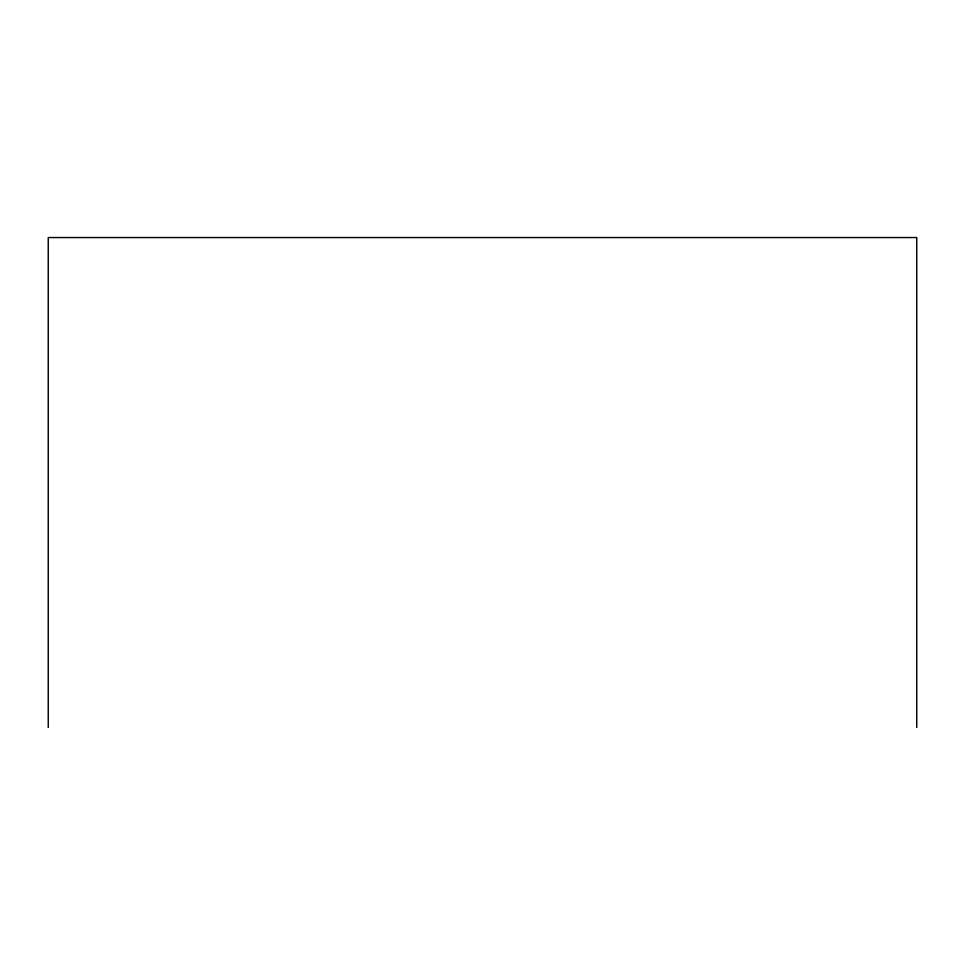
<?xml version="1.0" encoding="UTF-8"?>
<svg xmlns="http://www.w3.org/2000/svg" width="965" height="965" viewBox="0 0 965 965"><rect width="100%" height="100%" fill="white"/><g stroke="black" fill="none" stroke-linecap="round" stroke-linejoin="round"><path stroke-width="1.45" d="M916.75 727.453L916.75 237.547L48.25 237.547L48.25 727.453"/></g></svg>
